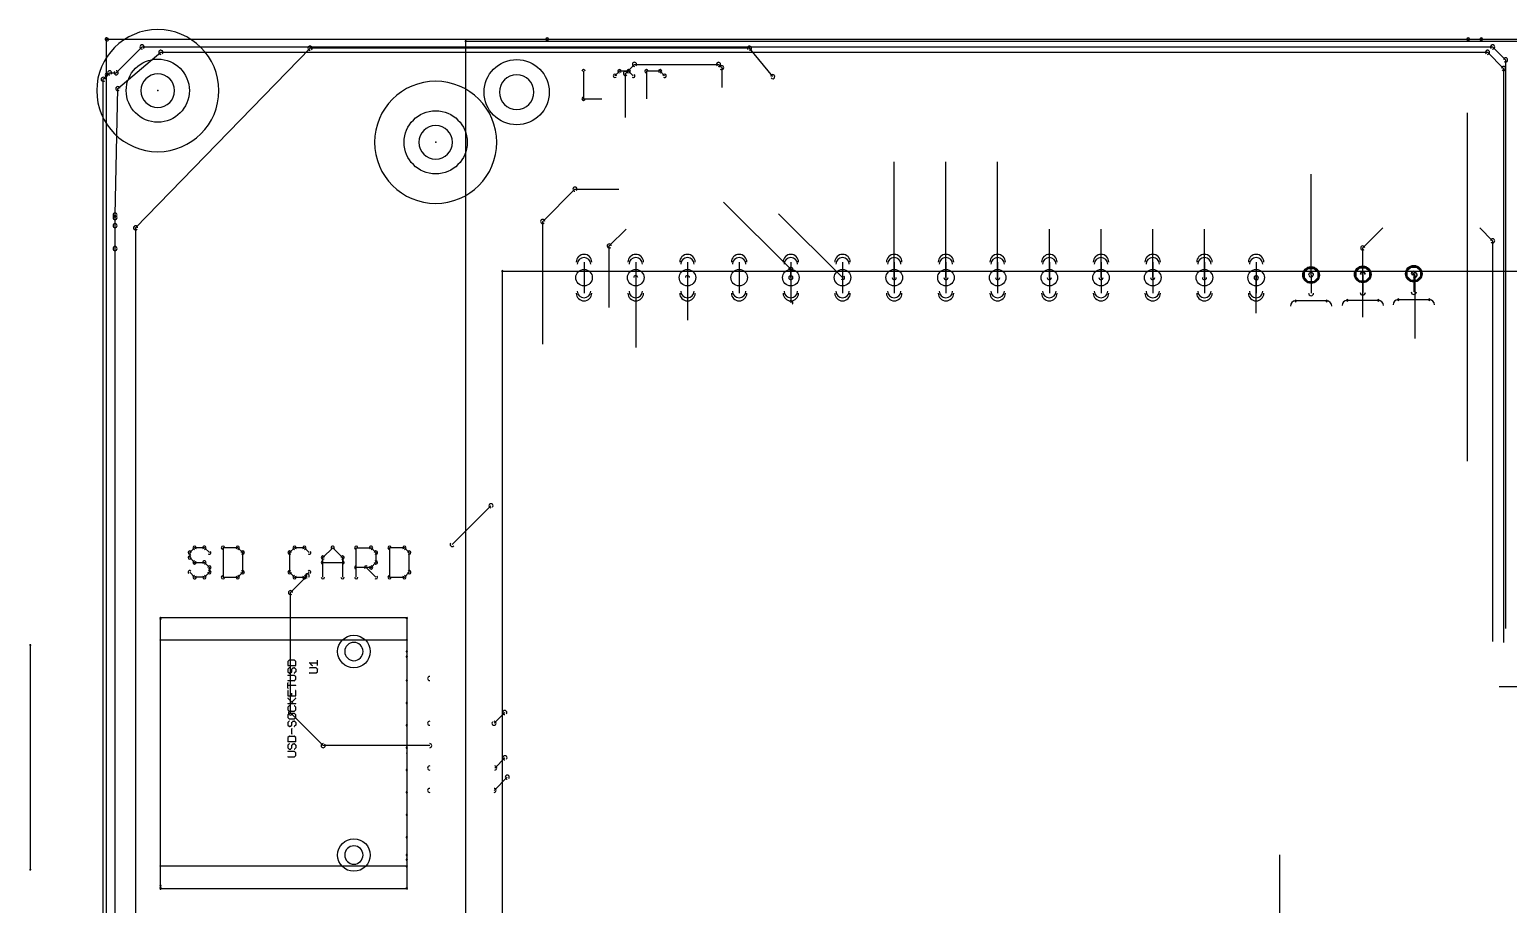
# Model space of a CAD drawing. Header units: millimetres. Extents: x 103 to 292, y -140 to -65.
# Drawn here: x 103.4 to 176, y -108.2 to -65.2 of the extents above; entities that cross this region are included whole.
import ezdxf

# ---------------------------------------------------------------- set-up
doc = ezdxf.new("R2010")
doc.units = ezdxf.units.MM
doc.layers.get('0').update_dxf_attribs({"linetype": 'CONTINUOUS', "lineweight": 0})
for name, color, linetype in [('1', 82, 'CONTINUOUS'), ('16', 175, 'CONTINUOUS'), ('17', 2, 'CONTINUOUS'), ('20', 7, 'CONTINUOUS'), ('21', 253, 'CONTINUOUS'), ('23', 7, 'CONTINUOUS'), ('25', 253, 'CONTINUOUS'), ('27', 253, 'CONTINUOUS'), ('29', 253, 'CONTINUOUS'), ('30', 253, 'CONTINUOUS'), ('39', 22, 'CONTINUOUS'), ('40', 175, 'CONTINUOUS'), ('44', 253, 'CONTINUOUS'), ('51', 253, 'CONTINUOUS')]:
    doc.layers.add(name, color=color, linetype=linetype)

# ---------------------------------------------------------------- blocks, each defined once
blk = doc.blocks.new('LONGP100')
for points in [[(-0.5, 0.25, 1), (-0.5, -0.25, 1)], [(0.5, -0.25, 1), (0.5, 0.25, 1)]]:
    blk.add_lwpolyline(points, format="xyb")
blk.add_lwpolyline([(-0.5, 0), (0.5, 0)])
blk = doc.blocks.new('OCTAGONP')
blk.add_lwpolyline([(-0.25, -0.1036), (-0.25, 0.1036), (-0.1036, 0.25), (0.1036, 0.25), (0.25, 0.1036), (0.25, -0.1036), (0.1036, -0.25), (-0.1036, -0.25), (-0.25, -0.1036), (-0.25, 0.1036)])

msp = doc.modelspace()

# ---------------------------------------------------------------- linework, layer by layer
at = {"layer": '1'}
for points in [[(107.7112, -68.0872), (109.8245, -66.3042)], [(109.8245, -66.3042), (175.006, -66.3042)], [(175.006, -66.3042), (175.7985, -67.0966)], [(175.7985, -67.0966), (175.7985, -95.2957)], [(107.5792, -74.295), (107.7112, -68.0872)], [(174.0217, -86.3918), (174.0217, -69.2785)], [(107.5792, -74.4271), (107.5792, -74.295)], [(107.5792, -74.8233), (107.5792, -74.4271)], [(107.5792, -75.946), (107.5792, -74.8233)], [(107.5792, -121.2494), (107.5792, -75.946)], [(140.7795, -77.3748), (140.7795, -78.613)], [(163.6471, -77.3824), (163.6395, -77.3748)], [(163.6471, -79.1159), (163.6471, -77.3824)], [(124.1425, -90.4875), (126.0475, -88.5825)], [(116.1974, -92.8522), (117.0229, -92.0267)], [(116.1974, -98.7628), (116.1974, -92.8522)], [(117.8036, -100.369), (116.1974, -98.7628)], [(126.1985, -99.269), (126.725, -98.7425)], [(123.0348, -100.369), (117.8036, -100.369)], [(126.2305, -101.469), (126.7345, -100.965)], [(126.1985, -102.569), (126.85, -101.9175)], [(164.7825, -105.7275), (164.7825, -116.5225)]]:
    msp.add_lwpolyline(points, dxfattribs=at)
for points in [[(109.8245, -66.2026, 1), (109.8245, -66.4058, 1)], [(109.89, -66.3818, 1), (109.759, -66.2265, 1)], [(175.0778, -66.2323, 1), (174.9342, -66.376, 1)], [(175.006, -66.4058, 1), (175.006, -66.2026, 1)], [(175.9001, -67.0966, 1), (175.6969, -67.0966, 1)], [(175.7266, -67.1685, 1), (175.8703, -67.0248, 1)], [(107.6457, -68.0096, 1), (107.7768, -68.1649, 1)], [(107.8128, -68.0894, 1), (107.6097, -68.0851, 1)], [(107.6808, -74.295, 1), (107.4776, -74.295, 1)], [(107.4776, -74.2928, 1), (107.6807, -74.2972, 1)], [(107.6808, -74.4271, 1), (107.4776, -74.4271, 1)], [(107.4776, -74.4271, 1), (107.6808, -74.4271, 1)], [(107.6808, -74.8233, 1), (107.4776, -74.8233, 1)], [(107.4776, -74.8233, 1), (107.6808, -74.8233, 1)], [(107.6808, -75.946, 1), (107.4776, -75.946, 1)], [(107.4776, -75.946, 1), (107.6808, -75.946, 1)], [(140.8811, -77.3748, 1), (140.6779, -77.3748, 1)], [(163.7113, -77.3029, 1), (163.5677, -77.4466, 1)], [(163.7487, -77.3824, 1), (163.5455, -77.3824, 1)], [(163.5753, -77.4542, 1), (163.719, -77.3105, 1)], [(140.8513, -78.6848, 1), (140.7077, -78.5412, 1)], [(126.0475, -88.4809, 1), (126.0475, -88.6841, 1)], [(126.1193, -88.6543, 1), (125.9757, -88.5107, 1)], [(124.0707, -90.4157, 1), (124.2143, -90.5593, 1)], [(117.0229, -91.9251, 1), (117.0229, -92.1283, 1)], [(117.0947, -92.0986, 1), (116.951, -91.9549, 1)], [(116.1255, -92.7804, 1), (116.2692, -92.9241, 1)], [(116.299, -92.8522, 1), (116.0958, -92.8522, 1)], [(123.0348, -96.9674, 1), (123.0348, -97.1706, 1)], [(116.2692, -98.691, 1), (116.1255, -98.8347, 1)], [(116.0958, -98.7628, 1), (116.299, -98.7628, 1)], [(126.725, -98.6409, 1), (126.725, -98.8441, 1)], [(126.7968, -98.8143, 1), (126.6532, -98.6707, 1)], [(123.0348, -99.1674, 1), (123.0348, -99.3706, 1)], [(126.1266, -99.1972, 1), (126.2703, -99.3409, 1)], [(126.1985, -99.3706, 1), (126.1985, -99.1674, 1)], [(117.8036, -100.2674, 1), (117.8036, -100.4706, 1)], [(117.7317, -100.4409, 1), (117.8754, -100.2972, 1)], [(123.0348, -100.4706, 1), (123.0348, -100.2674, 1)], [(126.7345, -100.8634, 1), (126.7345, -101.0666, 1)], [(126.8063, -101.0368, 1), (126.6627, -100.8932, 1)], [(123.0348, -101.3674, 1), (123.0348, -101.5706, 1)], [(126.2305, -101.5706, 1), (126.2305, -101.3674, 1)], [(126.85, -101.8159, 1), (126.85, -102.0191, 1)], [(126.9218, -101.9893, 1), (126.7782, -101.8457, 1)], [(123.0348, -102.4674, 1), (123.0348, -102.6706, 1)], [(126.1985, -102.6706, 1), (126.1985, -102.4674, 1)]]:
    msp.add_lwpolyline(points, format="xyb", dxfattribs=at)
at = {"layer": '16'}
for points in [[(107.6325, -67.31), (108.9025, -66.04)], [(117.1575, -66.1035), (108.585, -74.93)], [(108.9025, -66.04), (175.26, -66.04)], [(138.7475, -66.1035), (117.1575, -66.1035)], [(139.8893, -67.4993), (138.7475, -66.1035)], [(175.26, -66.04), (175.895, -66.675)], [(175.895, -66.675), (175.895, -94.615)], [(106.9975, -67.6275), (107.315, -67.31)], [(107.315, -67.31), (107.6325, -67.31)], [(132.6515, -67.3418), (133.096, -66.8972)], [(132.6515, -69.5007), (132.6515, -67.3418)], [(133.096, -66.8972), (137.2235, -66.8972)], [(137.2235, -66.8972), (137.3822, -67.056)], [(137.3822, -67.056), (137.3822, -68.0403)], [(106.9975, -121.285), (106.9975, -67.6275)], [(145.8595, -77.3748), (145.8595, -71.692)], [(148.3995, -77.3748), (148.3995, -71.692)], [(150.9395, -77.3748), (150.9395, -71.692)], [(166.3383, -77.2478), (166.3383, -72.2927)], [(128.5875, -74.6125), (130.175, -73.025)], [(130.175, -73.025), (132.334, -73.025)], [(140.7795, -76.962), (137.4775, -73.66)], [(128.5875, -80.645), (128.5875, -74.6125)], [(140.1763, -74.2315), (143.3195, -77.3748)], [(108.585, -74.93), (108.585, -121.6025)], [(131.8578, -75.819), (132.6833, -74.9935)], [(153.4795, -77.3748), (153.4795, -74.9915)], [(156.0195, -77.3748), (156.0195, -74.9915)], [(158.5595, -77.3748), (158.5595, -74.9915)], [(161.0995, -77.3748), (161.0995, -74.9915)], [(168.8783, -75.9143), (169.8625, -74.93)], [(174.625, -74.93), (175.26, -75.565)], [(131.8578, -78.8353), (131.8578, -75.819)], [(168.8783, -79.3115), (168.8783, -75.9143)], [(175.26, -75.565), (175.26, -95.25)], [(140.7795, -77.3748), (140.7795, -76.962)], [(133.1595, -77.3748), (133.1595, -80.8038)], [(135.6995, -77.3748), (135.6995, -79.4703)], [(168.8783, -79.3115), (168.8783, -77.216)], [(171.45, -77.2478), (171.3865, -77.1843)], [(171.45, -80.3593), (171.45, -77.2478)], [(245.745, -97.4725), (175.5775, -97.4725)]]:
    msp.add_lwpolyline(points, dxfattribs=at)
for points in [[(108.9025, -65.9384, 1), (108.9025, -66.1416, 1)], [(108.9743, -66.1118, 1), (108.8307, -65.9682, 1)], [(117.1575, -66.0019, 1), (117.1575, -66.2051, 1)], [(117.2304, -66.1743, 1), (117.0846, -66.0327, 1)], [(138.8261, -66.0392, 1), (138.6689, -66.1678, 1)], [(138.7475, -66.2051, 1), (138.7475, -66.0019, 1)], [(175.3318, -65.9682, 1), (175.1882, -66.1118, 1)], [(175.26, -66.1416, 1), (175.26, -65.9384, 1)], [(133.096, -66.7956, 1), (133.096, -66.9989, 1)], [(133.1678, -66.9691, 1), (133.0242, -66.8254, 1)], [(137.2953, -66.8254, 1), (137.1517, -66.9691, 1)], [(137.2235, -66.9989, 1), (137.2235, -66.7956, 1)], [(175.9966, -66.675, 1), (175.7934, -66.675, 1)], [(175.8232, -66.7468, 1), (175.9668, -66.6032, 1)], [(107.0991, -67.6275, 1), (106.8959, -67.6275, 1)], [(106.9257, -67.5557, 1), (107.0693, -67.6993, 1)], [(107.315, -67.2084, 1), (107.315, -67.4116, 1)], [(107.3868, -67.3818, 1), (107.2432, -67.2382, 1)], [(107.5607, -67.2382, 1), (107.7043, -67.3818, 1)], [(107.6325, -67.4116, 1), (107.6325, -67.2084, 1)], [(132.7531, -67.3418, 1), (132.5499, -67.3418, 1)], [(132.5797, -67.2699, 1), (132.7233, -67.4136, 1)], [(137.4838, -67.056, 1), (137.2807, -67.056, 1)], [(137.3104, -67.1278, 1), (137.4541, -66.9842, 1)], [(139.9908, -67.4993, 1), (139.7877, -67.4993, 1)], [(139.8106, -67.5636, 1), (139.9679, -67.4349, 1)], [(130.175, -72.9234, 1), (130.175, -73.1266, 1)], [(130.2468, -73.0968, 1), (130.1032, -72.9532, 1)], [(108.6866, -74.93, 1), (108.4834, -74.93, 1)], [(128.6891, -74.6125, 1), (128.4859, -74.6125, 1)], [(128.5157, -74.5407, 1), (128.6593, -74.6843, 1)], [(108.5121, -74.8592, 1), (108.6579, -75.0008, 1)], [(175.3616, -75.565, 1), (175.1584, -75.565, 1)], [(175.1882, -75.6368, 1), (175.3318, -75.4932, 1)], [(131.9594, -75.819, 1), (131.7562, -75.819, 1)], [(131.7859, -75.7472, 1), (131.9296, -75.8908, 1)], [(168.8064, -75.8424, 1), (168.9501, -75.9861, 1)], [(168.9798, -75.9143, 1), (168.7767, -75.9143, 1)], [(140.8811, -76.962, 1), (140.6779, -76.962, 1)], [(140.7077, -77.0338, 1), (140.8513, -76.8902, 1)], [(133.2611, -77.3748, 1), (133.0579, -77.3748, 1)], [(135.8011, -77.3748, 1), (135.5979, -77.3748, 1)], [(140.6779, -77.3748, 1), (140.8811, -77.3748, 1)], [(143.2477, -77.4466, 1), (143.3913, -77.3029, 1)], [(145.7579, -77.3748, 1), (145.9611, -77.3748, 1)], [(148.2979, -77.3748, 1), (148.5011, -77.3748, 1)], [(150.8379, -77.3748, 1), (151.0411, -77.3748, 1)], [(153.3779, -77.3748, 1), (153.5811, -77.3748, 1)], [(155.9179, -77.3748, 1), (156.1211, -77.3748, 1)], [(158.4579, -77.3748, 1), (158.6611, -77.3748, 1)], [(160.9979, -77.3748, 1), (161.2011, -77.3748, 1)], [(166.2367, -77.2478, 1), (166.4399, -77.2478, 1)], [(168.9798, -77.216, 1), (168.7767, -77.216, 1)], [(171.4583, -77.1124, 1), (171.3147, -77.2561, 1)], [(171.5516, -77.2478, 1), (171.3484, -77.2478, 1)], [(171.3782, -77.3196, 1), (171.5218, -77.1759, 1)]]:
    msp.add_lwpolyline(points, format="xyb", dxfattribs=at)
at = {"layer": '20'}
for points in [[(107.2198, -65.659, 1), (107.0927, -65.659, 1)], [(107.1562, -65.5955, 1), (107.1562, -65.7225, 1)], [(107.1763, -65.5988, 1), (107.1362, -65.7192, 1)], [(107.1743, -65.7319, 1), (107.2144, -65.6115, 1)], [(128.8098, -65.5955, 1), (128.8098, -65.7225, 1)], [(128.8098, -65.7225, 1), (128.8098, -65.5955, 1)], [(174.0535, -65.5955, 1), (174.0535, -65.7225, 1)], [(174.0535, -65.7225, 1), (174.0535, -65.5955, 1)], [(174.7012, -65.5955, 1), (174.7012, -65.7225, 1)], [(174.7012, -65.7225, 1), (174.7012, -65.5955, 1)], [(107.2198, -67.4053, 1), (107.0927, -67.4053, 1)], [(107.0927, -67.4053, 1), (107.2198, -67.4053, 1)]]:
    msp.add_lwpolyline(points, format="xyb", dxfattribs=at)
for points in [[(107.1944, -65.6717), (107.1562, -65.659)], [(107.1562, -65.659), (128.8098, -65.659)], [(107.1562, -67.4053), (107.1562, -65.659)], [(128.8098, -65.659), (174.0535, -65.659)], [(174.0535, -65.659), (174.7012, -65.659)], [(174.7012, -65.659), (285.5976, -65.659)], [(107.1562, -121.5072), (107.1562, -67.4053)]]:
    msp.add_lwpolyline(points, dxfattribs=at)
for centre, radius in [((109.6772, -68.1863), 1.55), ((127.3093, -68.2618), 1.6), ((123.3297, -70.7263), 1.55), ((119.3098, -95.744), 0.8), ((119.3098, -105.744), 0.8)]:
    msp.add_circle(centre, radius, dxfattribs=at)
at = {"layer": '21'}
for points in [[(124.841, -65.7618, 1), (124.7775, -65.7618, 1)], [(124.8093, -65.73, 1), (124.8093, -65.7935, 1)], [(130.6767, -67.2352, 1), (130.5116, -67.2352, 1)], [(132.0793, -67.4014, 1), (132.1961, -67.5181, 1)], [(132.2203, -67.4597, 1), (132.0552, -67.4597, 1)], [(132.3623, -67.1526, 1), (132.3623, -67.3177, 1)], [(132.4206, -67.2936, 1), (132.3039, -67.1768, 1)], [(132.8698, -67.1768, 1), (132.753, -67.2936, 1)], [(132.8114, -67.3177, 1), (132.8114, -67.1526, 1)], [(132.9776, -67.5181, 1), (133.0943, -67.4014, 1)], [(133.6813, -67.1526, 1), (133.6813, -67.3177, 1)], [(133.7639, -67.2352, 1), (133.5988, -67.2352, 1)], [(134.4134, -67.1768, 1), (134.2966, -67.2936, 1)], [(134.355, -67.3177, 1), (134.355, -67.1526, 1)], [(134.6621, -67.4597, 1), (134.497, -67.4597, 1)], [(134.5212, -67.5181, 1), (134.6379, -67.4014, 1)], [(130.5941, -68.5, 1), (130.5941, -68.6651, 1)], [(130.5116, -68.5825, 1), (130.6767, -68.5825, 1)], [(126.641, -77.0618, 1), (126.5775, -77.0618, 1)], [(126.6093, -77.03, 1), (126.6093, -77.0935, 1)], [(168.1163, -78.4479, 1), (168.1163, -78.5241, 1)], [(168.1163, -78.5241, 1), (168.1163, -78.4479, 1)], [(169.6403, -78.4479, 1), (169.6403, -78.5241, 1)], [(169.6403, -78.5241, 1), (169.6403, -78.4479, 1)], [(170.6245, -78.4543, 0.4142), (170.3705, -78.7083, 0.4142)], [(170.6245, -78.4162, 1), (170.6245, -78.4924, 1)], [(170.6245, -78.4924, 1), (170.6245, -78.4162, 1)], [(172.1485, -78.4162, 1), (172.1485, -78.4924, 1)], [(172.1485, -78.4924, 1), (172.1485, -78.4162, 1)], [(172.4025, -78.7083, 0.4142), (172.1485, -78.4543, 0.4142)], [(165.5763, -78.5178, 0.4142), (165.3222, -78.7717, 0.4142)], [(165.5763, -78.4797, 1), (165.5763, -78.5559, 1)], [(165.5763, -78.5559, 1), (165.5763, -78.4797, 1)], [(167.1003, -78.4797, 1), (167.1003, -78.5559, 1)], [(167.1003, -78.5559, 1), (167.1003, -78.4797, 1)], [(167.3543, -78.7717, 0.4142), (167.1003, -78.5178, 0.4142)], [(168.1163, -78.486, 0.4142), (167.8623, -78.74, 0.4142)], [(169.8942, -78.74, 0.4142), (169.6403, -78.486, 0.4142)], [(111.3269, -90.8852, 1), (111.1618, -90.8852, 1)], [(111.4859, -90.5612, 1), (111.4859, -90.7263, 1)], [(111.5443, -90.7021, 1), (111.4275, -90.5854, 1)], [(112.0273, -90.5854, 1), (111.9105, -90.7021, 1)], [(111.9689, -90.7263, 1), (111.9689, -90.5612, 1)], [(112.9641, -90.6437, 1), (112.799, -90.6437, 1)], [(112.8815, -90.5612, 1), (112.8815, -90.7263, 1)], [(113.6644, -90.5854, 1), (113.5477, -90.7021, 1)], [(113.6061, -90.7263, 1), (113.6061, -90.5612, 1)], [(113.9301, -90.8852, 1), (113.765, -90.8852, 1)], [(116.2384, -90.8852, 1), (116.0733, -90.8852, 1)], [(116.3974, -90.5612, 1), (116.3974, -90.7263, 1)], [(116.4557, -90.7021, 1), (116.339, -90.5854, 1)], [(116.9387, -90.5854, 1), (116.822, -90.7021, 1)], [(116.8804, -90.7263, 1), (116.8804, -90.5612, 1)], [(118.3344, -90.5854, 1), (118.2176, -90.7021, 1)], [(118.3344, -90.7021, 1), (118.2176, -90.5854, 1)], [(119.5127, -90.6437, 1), (119.3476, -90.6437, 1)], [(119.4302, -90.5612, 1), (119.4302, -90.7263, 1)], [(120.2131, -90.5854, 1), (120.0963, -90.7021, 1)], [(120.1547, -90.7263, 1), (120.1547, -90.5612, 1)], [(120.4787, -90.8852, 1), (120.3136, -90.8852, 1)], [(121.1499, -90.6437, 1), (120.9848, -90.6437, 1)], [(121.0673, -90.5612, 1), (121.0673, -90.7263, 1)], [(121.8502, -90.5854, 1), (121.7335, -90.7021, 1)], [(121.7918, -90.7263, 1), (121.7918, -90.5612, 1)], [(122.1159, -90.8852, 1), (121.9508, -90.8852, 1)], [(111.186, -90.8269, 1), (111.3028, -90.9436, 1)], [(111.3028, -91.0684, 1), (111.186, -91.1851, 1)], [(111.1618, -91.1268, 1), (111.3269, -91.1268, 1)], [(111.4859, -91.2857, 1), (111.4859, -91.4508, 1)], [(111.4275, -91.4266, 1), (111.5443, -91.3099, 1)], [(112.0273, -91.3099, 1), (111.9105, -91.4266, 1)], [(111.9689, -91.4508, 1), (111.9689, -91.2857, 1)], [(112.293, -91.6098, 1), (112.1279, -91.6098, 1)], [(112.152, -90.9436, 1), (112.2688, -90.8269, 1)], [(113.7892, -90.9436, 1), (113.9059, -90.8269, 1)], [(116.0975, -90.8269, 1), (116.2142, -90.9436, 1)], [(117.0635, -90.9436, 1), (117.1802, -90.8269, 1)], [(117.7346, -91.0684, 1), (117.8514, -91.1851, 1)], [(117.793, -91.2857, 1), (117.793, -91.4508, 1)], [(117.8756, -91.1268, 1), (117.7105, -91.1268, 1)], [(118.8416, -91.1268, 1), (118.6765, -91.1268, 1)], [(118.7007, -91.1851, 1), (118.8174, -91.0684, 1)], [(118.759, -91.4508, 1), (118.759, -91.2857, 1)], [(119.4302, -91.5272, 1), (119.4302, -91.6923, 1)], [(119.9715, -91.5514, 1), (119.8548, -91.6681, 1)], [(120.1547, -91.6923, 1), (120.1547, -91.5272, 1)], [(120.3136, -91.3683, 1), (120.4787, -91.3683, 1)], [(120.3378, -90.9436, 1), (120.4546, -90.8269, 1)], [(120.4546, -91.4266, 1), (120.3378, -91.3099, 1)], [(121.975, -90.9436, 1), (122.0917, -90.8269, 1)], [(111.3028, -91.7929, 1), (111.186, -91.9096, 1)], [(111.4859, -92.0102, 1), (111.4859, -92.1753, 1)], [(111.4275, -92.1512, 1), (111.5443, -92.0344, 1)], [(111.9105, -92.0344, 1), (112.0273, -92.1512, 1)], [(111.9689, -92.1753, 1), (111.9689, -92.0102, 1)], [(112.1279, -91.8513, 1), (112.293, -91.8513, 1)], [(112.152, -91.6681, 1), (112.2688, -91.5514, 1)], [(112.2688, -91.9096, 1), (112.152, -91.7929, 1)], [(112.8815, -92.0102, 1), (112.8815, -92.1753, 1)], [(112.799, -92.0928, 1), (112.9641, -92.0928, 1)], [(113.5477, -92.0344, 1), (113.6644, -92.1512, 1)], [(113.6061, -92.1753, 1), (113.6061, -92.0102, 1)], [(113.765, -91.8513, 1), (113.9301, -91.8513, 1)], [(113.9059, -91.9096, 1), (113.7892, -91.7929, 1)], [(116.2142, -91.7929, 1), (116.0975, -91.9096, 1)], [(116.0733, -91.8513, 1), (116.2384, -91.8513, 1)], [(116.3974, -92.0102, 1), (116.3974, -92.1753, 1)], [(116.339, -92.1512, 1), (116.4557, -92.0344, 1)], [(116.822, -92.0344, 1), (116.9387, -92.1512, 1)], [(116.8804, -92.1753, 1), (116.8804, -92.0102, 1)], [(117.1802, -91.9096, 1), (117.0635, -91.7929, 1)], [(117.7105, -92.0928, 1), (117.8756, -92.0928, 1)], [(118.6765, -92.0928, 1), (118.8416, -92.0928, 1)], [(119.3476, -92.0928, 1), (119.5127, -92.0928, 1)], [(120.0963, -91.5514, 1), (120.2131, -91.6681, 1)], [(120.3378, -92.1512, 1), (120.4546, -92.0344, 1)], [(121.0673, -92.0102, 1), (121.0673, -92.1753, 1)], [(120.9848, -92.0928, 1), (121.1499, -92.0928, 1)], [(121.7335, -92.0344, 1), (121.8502, -92.1512, 1)], [(121.7918, -92.1753, 1), (121.7918, -92.0102, 1)], [(121.9508, -91.8513, 1), (122.1159, -91.8513, 1)], [(122.0917, -91.9096, 1), (121.975, -91.7929, 1)], [(109.8098, -94.0623, 1), (109.8098, -94.1258, 1)], [(109.8416, -94.094, 1), (109.7781, -94.094, 1)], [(109.8416, -94.094, 1), (109.7781, -94.094, 1)], [(109.8416, -94.144, 1), (109.7781, -94.144, 1)], [(109.7781, -94.144, 1), (109.8416, -94.144, 1)], [(109.7781, -94.144, 1), (109.8416, -94.144, 1)], [(121.9416, -94.144, 1), (121.8781, -94.144, 1)], [(121.9098, -94.1258, 1), (121.9098, -94.0623, 1)], [(109.8098, -95.1623, 1), (109.8098, -95.2258, 1)], [(121.9416, -95.194, 1), (121.8781, -95.194, 1)], [(121.9098, -95.2258, 1), (121.9098, -95.1623, 1)], [(103.4416, -95.444, 1), (103.3781, -95.444, 1)], [(121.9416, -95.744, 1), (121.8781, -95.744, 1)], [(121.8781, -95.744, 1), (121.9416, -95.744, 1)], [(121.9416, -95.994, 1), (121.8781, -95.994, 1)], [(121.9416, -95.994, 1), (121.8781, -95.994, 1)], [(121.8781, -95.994, 1), (121.9416, -95.994, 1)], [(121.8781, -95.994, 1), (121.9416, -95.994, 1)], [(121.9416, -97.169, 1), (121.8781, -97.169, 1)], [(121.9416, -97.169, 1), (121.8781, -97.169, 1)], [(121.8781, -97.169, 1), (121.9416, -97.169, 1)], [(121.8781, -97.169, 1), (121.9416, -97.169, 1)], [(121.9416, -98.269, 1), (121.8781, -98.269, 1)], [(121.9416, -98.269, 1), (121.8781, -98.269, 1)], [(121.8781, -98.269, 1), (121.9416, -98.269, 1)], [(121.8781, -98.269, 1), (121.9416, -98.269, 1)], [(121.9416, -99.369, 1), (121.8781, -99.369, 1)], [(121.9416, -99.369, 1), (121.8781, -99.369, 1)], [(121.8781, -99.369, 1), (121.9416, -99.369, 1)], [(121.8781, -99.369, 1), (121.9416, -99.369, 1)], [(121.9416, -100.469, 1), (121.8781, -100.469, 1)], [(121.9416, -100.469, 1), (121.8781, -100.469, 1)], [(121.8781, -100.469, 1), (121.9416, -100.469, 1)], [(121.8781, -100.469, 1), (121.9416, -100.469, 1)], [(121.9416, -101.569, 1), (121.8781, -101.569, 1)], [(121.9416, -101.569, 1), (121.8781, -101.569, 1)], [(121.8781, -101.569, 1), (121.9416, -101.569, 1)], [(121.8781, -101.569, 1), (121.9416, -101.569, 1)], [(121.9416, -102.669, 1), (121.8781, -102.669, 1)], [(121.9416, -102.669, 1), (121.8781, -102.669, 1)], [(121.8781, -102.669, 1), (121.9416, -102.669, 1)], [(121.8781, -102.669, 1), (121.9416, -102.669, 1)], [(121.9416, -103.769, 1), (121.8781, -103.769, 1)], [(121.9416, -103.769, 1), (121.8781, -103.769, 1)], [(121.8781, -103.769, 1), (121.9416, -103.769, 1)], [(121.8781, -103.769, 1), (121.9416, -103.769, 1)], [(121.9416, -104.869, 1), (121.8781, -104.869, 1)], [(121.9416, -104.869, 1), (121.8781, -104.869, 1)], [(121.8781, -104.869, 1), (121.9416, -104.869, 1)], [(121.8781, -104.869, 1), (121.9416, -104.869, 1)], [(121.9416, -105.744, 1), (121.8781, -105.744, 1)], [(121.8781, -105.744, 1), (121.9416, -105.744, 1)], [(121.9416, -105.969, 1), (121.8781, -105.969, 1)], [(121.9416, -105.969, 1), (121.8781, -105.969, 1)], [(121.8781, -105.969, 1), (121.9416, -105.969, 1)], [(121.8781, -105.969, 1), (121.9416, -105.969, 1)], [(103.3781, -106.444, 1), (103.4416, -106.444, 1)], [(109.8098, -106.2623, 1), (109.8098, -106.3258, 1)], [(121.8781, -106.294, 1), (121.9416, -106.294, 1)], [(121.9098, -106.3258, 1), (121.9098, -106.2623, 1)], [(109.8098, -107.3623, 1), (109.8098, -107.4258, 1)], [(109.8416, -107.244, 1), (109.7781, -107.244, 1)], [(109.8416, -107.244, 1), (109.7781, -107.244, 1)], [(109.7781, -107.244, 1), (109.8416, -107.244, 1)], [(109.8416, -107.344, 1), (109.7781, -107.344, 1)], [(109.8416, -107.344, 1), (109.7781, -107.344, 1)], [(109.7781, -107.344, 1), (109.8416, -107.344, 1)], [(109.7781, -107.344, 1), (109.8416, -107.344, 1)], [(109.7781, -107.394, 1), (109.8416, -107.394, 1)], [(109.7781, -107.394, 1), (109.8416, -107.394, 1)], [(121.8781, -107.344, 1), (121.9416, -107.344, 1)], [(121.9098, -107.4258, 1), (121.9098, -107.3623, 1)]]:
    msp.add_lwpolyline(points, format="xyb", dxfattribs=at)
for points in [[(124.8093, -125.7618), (124.8093, -65.7618)], [(124.8093, -65.7618), (222.8093, -65.7618)], [(130.5941, -67.2352), (130.5941, -68.5825)], [(132.3623, -67.2352), (132.1377, -67.4597)], [(132.8114, -67.2352), (132.3623, -67.2352)], [(133.0359, -67.4597), (132.8114, -67.2352)], [(133.6813, -67.2352), (133.6813, -68.5825)], [(134.355, -67.2352), (133.6813, -67.2352)], [(134.5796, -67.4597), (134.355, -67.2352)], [(130.5941, -68.5825), (131.4923, -68.5825)], [(126.6093, -114.4618), (126.6093, -77.0618)], [(126.6093, -77.0618), (221.0093, -77.0618)], [(170.6245, -78.4543), (172.1485, -78.4543)], [(167.1003, -78.5178), (165.5763, -78.5178)], [(168.1163, -78.486), (169.6403, -78.486)], [(111.4859, -90.6437), (111.2444, -90.8852)], [(111.9689, -90.6437), (111.4859, -90.6437)], [(112.2104, -90.8852), (111.9689, -90.6437)], [(112.8815, -90.6437), (112.8815, -92.0928)], [(113.6061, -90.6437), (112.8815, -90.6437)], [(113.8476, -90.8852), (113.6061, -90.6437)], [(116.3974, -90.6437), (116.1559, -90.8852)], [(116.8804, -90.6437), (116.3974, -90.6437)], [(117.1219, -90.8852), (116.8804, -90.6437)], [(117.793, -91.1268), (118.276, -90.6437)], [(118.276, -90.6437), (118.759, -91.1268)], [(119.4302, -92.0928), (119.4302, -90.6437)], [(119.4302, -90.6437), (120.1547, -90.6437)], [(120.1547, -90.6437), (120.3962, -90.8852)], [(121.0673, -90.6437), (121.0673, -92.0928)], [(121.7918, -90.6437), (121.0673, -90.6437)], [(122.0333, -90.8852), (121.7918, -90.6437)], [(111.2444, -90.8852), (111.2444, -91.1268)], [(111.2444, -91.1268), (111.4859, -91.3683)], [(111.4859, -91.3683), (111.9689, -91.3683)], [(111.9689, -91.3683), (112.2104, -91.6098)], [(113.8476, -91.8513), (113.8476, -90.8852)], [(116.1559, -90.8852), (116.1559, -91.8513)], [(117.793, -92.0928), (117.793, -91.1268)], [(117.793, -91.3683), (118.759, -91.3683)], [(118.759, -91.1268), (118.759, -92.0928)], [(120.3962, -91.3683), (120.1547, -91.6098)], [(120.3962, -90.8852), (120.3962, -91.3683)], [(122.0333, -91.8513), (122.0333, -90.8852)], [(111.4859, -92.0928), (111.2444, -91.8513)], [(111.9689, -92.0928), (111.4859, -92.0928)], [(112.2104, -91.8513), (111.9689, -92.0928)], [(112.2104, -91.6098), (112.2104, -91.8513)], [(112.8815, -92.0928), (113.6061, -92.0928)], [(113.6061, -92.0928), (113.8476, -91.8513)], [(116.1559, -91.8513), (116.3974, -92.0928)], [(116.3974, -92.0928), (116.8804, -92.0928)], [(116.8804, -92.0928), (117.1219, -91.8513)], [(120.1547, -91.6098), (119.4302, -91.6098)], [(119.9132, -91.6098), (120.3962, -92.0928)], [(121.0673, -92.0928), (121.7918, -92.0928)], [(121.7918, -92.0928), (122.0333, -91.8513)], [(121.9098, -94.094), (109.8098, -94.094)], [(109.8098, -94.144), (109.8098, -94.094)], [(109.8098, -94.094), (109.8098, -94.144)], [(109.8098, -107.244), (109.8098, -94.144)], [(121.9098, -94.144), (121.9098, -95.994)], [(103.4098, -95.444), (103.4098, -106.444)], [(121.9098, -95.194), (109.8098, -95.194)], [(121.9098, -95.194), (121.9098, -95.744)], [(121.9098, -95.744), (121.9098, -95.994)], [(121.9098, -95.994), (121.9098, -97.169)], [(121.9098, -95.994), (121.9098, -97.169)], [(121.9098, -97.169), (121.9098, -98.269)], [(121.9098, -97.169), (121.9098, -98.269)], [(121.9098, -98.269), (121.9098, -99.369)], [(121.9098, -98.269), (121.9098, -99.369)], [(121.9098, -99.369), (121.9098, -100.469)], [(121.9098, -99.369), (121.9098, -100.469)], [(121.9098, -100.469), (121.9098, -101.569)], [(121.9098, -100.469), (121.9098, -101.569)], [(121.9098, -101.569), (121.9098, -102.669)], [(121.9098, -101.569), (121.9098, -102.669)], [(121.9098, -102.669), (121.9098, -103.769)], [(121.9098, -102.669), (121.9098, -103.769)], [(121.9098, -103.769), (121.9098, -104.869)], [(121.9098, -103.769), (121.9098, -104.869)], [(121.9098, -104.869), (121.9098, -105.744)], [(121.9098, -104.869), (121.9098, -105.969)], [(121.9098, -105.744), (121.9098, -105.969)], [(121.9098, -105.969), (121.9098, -106.294)], [(121.9098, -105.969), (121.9098, -107.344)], [(121.9098, -106.294), (109.8098, -106.294)], [(109.8098, -107.344), (109.8098, -107.244)], [(109.8098, -107.244), (109.8098, -107.344)], [(109.8098, -107.344), (109.8098, -107.394)], [(109.8098, -107.394), (109.8098, -107.344)], [(109.8098, -107.394), (121.9098, -107.394)]]:
    msp.add_lwpolyline(points, dxfattribs=at)
at = {"layer": '23'}
for p in [(109.6772, -68.1863), (123.3297, -70.7263), (121.9098, -100.744)]:
    msp.add_point(p, dxfattribs=at)
at = {"layer": '25'}
for points in [[(117.1467, -96.2939, 1), (117.1377, -96.3029, 1)], [(117.1422, -96.2921, 1), (117.1422, -96.3048, 1)], [(117.1422, -96.5392, 1), (117.1422, -96.5519, 1)], [(117.2648, -96.43, 1), (117.2738, -96.421, 1)], [(117.4645, -96.541, 1), (117.4555, -96.55, 1)], [(117.46, -96.5519, 1), (117.46, -96.5392, 1)], [(117.5299, -96.1713, 1), (117.5172, -96.1713, 1)], [(117.5172, -96.4255, 1), (117.5299, -96.4255, 1)], [(117.5299, -96.6091, 1), (117.5172, -96.6091, 1)], [(117.519, -96.6136, 1), (117.528, -96.6046, 1)], [(117.5235, -96.3048, 1), (117.5235, -96.2921, 1)], [(117.1422, -96.7934, 1), (117.1422, -96.8061, 1)], [(117.4555, -96.7952, 1), (117.4645, -96.8042, 1)], [(117.46, -96.8061, 1), (117.46, -96.7934, 1)], [(117.5172, -96.7362, 1), (117.5299, -96.7362, 1)], [(117.528, -96.7407, 1), (117.519, -96.7317, 1)]]:
    msp.add_lwpolyline(points, format="xyb", dxfattribs=at)
for points in [[(117.2693, -96.4255), (117.1422, -96.2984)], [(117.1422, -96.2984), (117.5235, -96.2984)], [(117.46, -96.5455), (117.1422, -96.5455)], [(117.5235, -96.6091), (117.46, -96.5455)], [(117.5235, -96.4255), (117.5235, -96.1713)], [(117.5235, -96.7362), (117.5235, -96.6091)], [(117.1422, -96.7997), (117.46, -96.7997)], [(117.46, -96.7997), (117.5235, -96.7362)]]:
    msp.add_lwpolyline(points, dxfattribs=at)
at = {"layer": '27'}
for points in [[(116.0677, -96.2304, 1), (116.0767, -96.2394, 1)], [(116.0722, -96.4192, 1), (116.0722, -96.4319, 1)], [(116.0677, -96.6046, 1), (116.0767, -96.6136, 1)], [(116.0786, -96.2349, 1), (116.0659, -96.2349, 1)], [(116.0659, -96.4255, 1), (116.0786, -96.4255, 1)], [(116.0786, -96.6091, 1), (116.0659, -96.6091, 1)], [(116.1358, -96.165, 1), (116.1358, -96.1777, 1)], [(116.1403, -96.1758, 1), (116.1313, -96.1668, 1)], [(116.1403, -96.55, 1), (116.1313, -96.541, 1)], [(116.2692, -96.6091, 1), (116.2565, -96.6091, 1)], [(116.2584, -96.6046, 1), (116.2674, -96.6136, 1)], [(116.3264, -96.5392, 1), (116.3264, -96.5519, 1)], [(116.3309, -96.55, 1), (116.3219, -96.541, 1)], [(116.3945, -96.1668, 1), (116.3855, -96.1758, 1)], [(116.3945, -96.541, 1), (116.3855, -96.55, 1)], [(116.39, -96.1777, 1), (116.39, -96.165, 1)], [(116.39, -96.5519, 1), (116.39, -96.5392, 1)], [(116.4599, -96.2349, 1), (116.4472, -96.2349, 1)], [(116.4472, -96.4255, 1), (116.4599, -96.4255, 1)], [(116.4599, -96.6091, 1), (116.4472, -96.6091, 1)], [(116.449, -96.2394, 1), (116.458, -96.2304, 1)], [(116.449, -96.6136, 1), (116.458, -96.6046, 1)], [(116.4535, -96.4319, 1), (116.4535, -96.4192, 1)], [(116.0767, -96.7317, 1), (116.0677, -96.7407, 1)], [(116.0722, -96.9134, 1), (116.0722, -96.9261, 1)], [(116.0722, -97.1676, 1), (116.0722, -97.1803, 1)], [(116.0659, -96.7362, 1), (116.0786, -96.7362, 1)], [(116.0786, -97.2939, 1), (116.0659, -97.2939, 1)], [(116.1358, -96.7934, 1), (116.1358, -96.8061, 1)], [(116.1313, -96.8042, 1), (116.1403, -96.7953, 1)], [(116.1948, -96.7953, 1), (116.2038, -96.8042, 1)], [(116.1993, -96.8061, 1), (116.1993, -96.7934, 1)], [(116.2565, -96.7362, 1), (116.2692, -96.7362, 1)], [(116.2674, -96.7407, 1), (116.2584, -96.7317, 1)], [(116.3855, -96.7953, 1), (116.3945, -96.8042, 1)], [(116.3945, -96.9153, 1), (116.3855, -96.9242, 1)], [(116.3855, -97.1695, 1), (116.3945, -97.1784, 1)], [(116.39, -96.9261, 1), (116.39, -96.9134, 1)], [(116.39, -97.1803, 1), (116.39, -97.1676, 1)], [(116.4472, -96.7362, 1), (116.4599, -96.7362, 1)], [(116.4599, -96.9833, 1), (116.4472, -96.9833, 1)], [(116.4472, -97.1104, 1), (116.4599, -97.1104, 1)], [(116.458, -96.7407, 1), (116.449, -96.7317, 1)], [(116.449, -96.9878, 1), (116.458, -96.9788, 1)], [(116.458, -97.1149, 1), (116.449, -97.1059, 1)], [(116.0722, -97.4147, 1), (116.0722, -97.4274, 1)], [(116.0722, -97.916, 1), (116.0722, -97.9287, 1)], [(116.0659, -97.5482, 1), (116.0786, -97.5482, 1)], [(116.0786, -97.6682, 1), (116.0659, -97.6682, 1)], [(116.0659, -97.9224, 1), (116.0786, -97.9224, 1)], [(116.0767, -98.0379, 1), (116.0677, -98.0468, 1)], [(116.2692, -97.7953, 1), (116.2565, -97.7953, 1)], [(116.2565, -97.9224, 1), (116.2692, -97.9224, 1)], [(116.4599, -97.6682, 1), (116.4472, -97.6682, 1)], [(116.4472, -97.9224, 1), (116.4599, -97.9224, 1)], [(116.458, -98.0468, 1), (116.449, -98.0379, 1)], [(116.4535, -97.4274, 1), (116.4535, -97.4147, 1)], [(116.4535, -97.9287, 1), (116.4535, -97.916, 1)], [(116.0722, -98.2902, 1), (116.0722, -98.3029, 1)], [(116.0677, -98.4756, 1), (116.0767, -98.4846, 1)], [(116.0767, -98.6027, 1), (116.0677, -98.6117, 1)], [(116.0786, -98.4801, 1), (116.0659, -98.4801, 1)], [(116.0659, -98.6072, 1), (116.0786, -98.6072, 1)], [(116.1358, -98.6644, 1), (116.1358, -98.6771, 1)], [(116.1358, -98.7844, 1), (116.1358, -98.7971, 1)], [(116.1403, -98.4211, 1), (116.1313, -98.4121, 1)], [(116.1313, -98.6753, 1), (116.1403, -98.6663, 1)], [(116.1403, -98.7953, 1), (116.1313, -98.7863, 1)], [(116.2584, -98.2285, 1), (116.2674, -98.2375, 1)], [(116.3219, -98.3011, 1), (116.3309, -98.2921, 1)], [(116.3945, -98.4121, 1), (116.3855, -98.4211, 1)], [(116.3855, -98.6663, 1), (116.3945, -98.6753, 1)], [(116.3945, -98.7863, 1), (116.3855, -98.7953, 1)], [(116.39, -98.6771, 1), (116.39, -98.6644, 1)], [(116.39, -98.7971, 1), (116.39, -98.7844, 1)], [(116.4599, -98.4801, 1), (116.4472, -98.4801, 1)], [(116.4472, -98.6072, 1), (116.4599, -98.6072, 1)], [(116.449, -98.4846, 1), (116.458, -98.4756, 1)], [(116.458, -98.6117, 1), (116.449, -98.6027, 1)], [(116.4535, -98.3029, 1), (116.4535, -98.2902, 1)], [(116.0677, -98.8498, 1), (116.0767, -98.8588, 1)], [(116.0767, -98.9769, 1), (116.0677, -98.9859, 1)], [(116.0677, -99.224, 1), (116.0767, -99.233, 1)], [(116.0786, -98.8543, 1), (116.0659, -98.8543, 1)], [(116.0659, -98.9814, 1), (116.0786, -98.9814, 1)], [(116.0786, -99.2285, 1), (116.0659, -99.2285, 1)], [(116.0767, -99.3512, 1), (116.0677, -99.3601, 1)], [(116.0659, -99.3556, 1), (116.0786, -99.3556, 1)], [(116.1358, -99.0386, 1), (116.1358, -99.0513, 1)], [(116.1358, -99.4128, 1), (116.1358, -99.4255, 1)], [(116.1313, -99.0495, 1), (116.1403, -99.0405, 1)], [(116.1403, -99.1695, 1), (116.1313, -99.1605, 1)], [(116.1313, -99.4237, 1), (116.1403, -99.4147, 1)], [(116.1948, -99.4147, 1), (116.2038, -99.4237, 1)], [(116.1993, -99.4255, 1), (116.1993, -99.4128, 1)], [(116.2692, -99.2285, 1), (116.2565, -99.2285, 1)], [(116.2584, -99.224, 1), (116.2674, -99.233, 1)], [(116.2565, -99.3556, 1), (116.2692, -99.3556, 1)], [(116.2692, -99.5392, 1), (116.2565, -99.5392, 1)], [(116.2674, -99.3601, 1), (116.2584, -99.3512, 1)], [(116.3264, -99.1586, 1), (116.3264, -99.1713, 1)], [(116.3309, -99.1695, 1), (116.3219, -99.1605, 1)], [(116.3855, -99.0405, 1), (116.3945, -99.0495, 1)], [(116.3945, -99.1605, 1), (116.3855, -99.1695, 1)], [(116.3855, -99.4147, 1), (116.3945, -99.4237, 1)], [(116.39, -99.0513, 1), (116.39, -99.0386, 1)], [(116.39, -99.1713, 1), (116.39, -99.1586, 1)], [(116.4599, -98.8543, 1), (116.4472, -98.8543, 1)], [(116.4472, -98.9814, 1), (116.4599, -98.9814, 1)], [(116.4599, -99.2285, 1), (116.4472, -99.2285, 1)], [(116.4472, -99.3556, 1), (116.4599, -99.3556, 1)], [(116.449, -98.8588, 1), (116.458, -98.8498, 1)], [(116.458, -98.9859, 1), (116.449, -98.9769, 1)], [(116.449, -99.233, 1), (116.458, -99.224, 1)], [(116.458, -99.3601, 1), (116.449, -99.3512, 1)], [(116.0722, -100.1613, 1), (116.0722, -100.174, 1)], [(116.0786, -99.9769, 1), (116.0659, -99.9769, 1)], [(116.0677, -99.9725, 1), (116.0767, -99.9814, 1)], [(116.0659, -100.1676, 1), (116.0786, -100.1676, 1)], [(116.1358, -99.907, 1), (116.1358, -99.9197, 1)], [(116.1403, -99.9179, 1), (116.1313, -99.9089, 1)], [(116.2565, -99.7934, 1), (116.2692, -99.7934, 1)], [(116.3945, -99.9089, 1), (116.3855, -99.9179, 1)], [(116.39, -99.9197, 1), (116.39, -99.907, 1)], [(116.4599, -99.9769, 1), (116.4472, -99.9769, 1)], [(116.4472, -100.1676, 1), (116.4599, -100.1676, 1)], [(116.449, -99.9814, 1), (116.458, -99.9725, 1)], [(116.4535, -100.174, 1), (116.4535, -100.1613, 1)], [(116.0722, -100.6555, 1), (116.0722, -100.6682, 1)], [(116.0722, -100.9097, 1), (116.0722, -100.9224, 1)], [(116.0786, -100.3512, 1), (116.0659, -100.3512, 1)], [(116.0677, -100.3467, 1), (116.0767, -100.3556, 1)], [(116.0767, -100.4738, 1), (116.0677, -100.4827, 1)], [(116.0659, -100.4783, 1), (116.0786, -100.4783, 1)], [(116.1358, -100.5355, 1), (116.1358, -100.5482, 1)], [(116.1403, -100.2921, 1), (116.1313, -100.2831, 1)], [(116.1313, -100.5463, 1), (116.1403, -100.5373, 1)], [(116.1948, -100.5373, 1), (116.2038, -100.5463, 1)], [(116.1993, -100.5482, 1), (116.1993, -100.5355, 1)], [(116.2692, -100.3512, 1), (116.2565, -100.3512, 1)], [(116.2565, -100.4783, 1), (116.2692, -100.4783, 1)], [(116.2584, -100.3467, 1), (116.2674, -100.3556, 1)], [(116.2674, -100.4827, 1), (116.2584, -100.4738, 1)], [(116.3264, -100.2812, 1), (116.3264, -100.2939, 1)], [(116.3309, -100.2921, 1), (116.3219, -100.2831, 1)], [(116.3945, -100.2831, 1), (116.3855, -100.2921, 1)], [(116.3855, -100.5373, 1), (116.3945, -100.5463, 1)], [(116.3945, -100.6573, 1), (116.3855, -100.6663, 1)], [(116.3855, -100.9115, 1), (116.3945, -100.9205, 1)], [(116.39, -100.2939, 1), (116.39, -100.2812, 1)], [(116.39, -100.6682, 1), (116.39, -100.6555, 1)], [(116.39, -100.9224, 1), (116.39, -100.9097, 1)], [(116.4599, -100.3512, 1), (116.4472, -100.3512, 1)], [(116.4472, -100.4783, 1), (116.4599, -100.4783, 1)], [(116.4599, -100.7254, 1), (116.4472, -100.7254, 1)], [(116.4472, -100.8525, 1), (116.4599, -100.8525, 1)], [(116.449, -100.3556, 1), (116.458, -100.3467, 1)], [(116.458, -100.4827, 1), (116.449, -100.4738, 1)], [(116.449, -100.7298, 1), (116.458, -100.7209, 1)], [(116.458, -100.857, 1), (116.449, -100.848, 1)]]:
    msp.add_lwpolyline(points, format="xyb", dxfattribs=at)
for points in [[(116.1358, -96.1713), (116.0722, -96.2349)], [(116.0722, -96.2349), (116.0722, -96.4255)], [(116.0722, -96.4255), (116.4535, -96.4255)], [(116.1358, -96.5455), (116.0722, -96.6091)], [(116.0722, -96.6091), (116.0722, -96.7362)], [(116.39, -96.1713), (116.1358, -96.1713)], [(116.2629, -96.6091), (116.3264, -96.5455)], [(116.2629, -96.7362), (116.2629, -96.6091)], [(116.3264, -96.5455), (116.39, -96.5455)], [(116.4535, -96.2349), (116.39, -96.1713)], [(116.39, -96.5455), (116.4535, -96.6091)], [(116.4535, -96.4255), (116.4535, -96.2349)], [(116.4535, -96.6091), (116.4535, -96.7362)], [(116.0722, -96.7362), (116.1358, -96.7998)], [(116.39, -96.9197), (116.0722, -96.9197)], [(116.0722, -97.174), (116.39, -97.174)], [(116.0722, -97.5482), (116.0722, -97.2939)], [(116.1358, -96.7998), (116.1993, -96.7998)], [(116.1993, -96.7998), (116.2629, -96.7362)], [(116.4535, -96.7362), (116.39, -96.7998)], [(116.4535, -96.9833), (116.39, -96.9197)], [(116.39, -97.174), (116.4535, -97.1104)], [(116.4535, -97.1104), (116.4535, -96.9833)], [(116.4535, -97.4211), (116.0722, -97.4211)], [(116.0722, -97.6682), (116.0722, -97.9224)], [(116.0722, -97.9224), (116.4535, -97.9224)], [(116.3264, -98.2966), (116.0722, -98.0424)], [(116.2629, -97.9224), (116.2629, -97.7953)], [(116.2629, -98.233), (116.4535, -98.0424)], [(116.4535, -97.9224), (116.4535, -97.6682)], [(116.0722, -98.2966), (116.4535, -98.2966)], [(116.1358, -98.4166), (116.0722, -98.4801)], [(116.0722, -98.4801), (116.0722, -98.6072)], [(116.0722, -98.6072), (116.1358, -98.6708)], [(116.1358, -98.7908), (116.0722, -98.8543)], [(116.1358, -98.6708), (116.39, -98.6708)], [(116.39, -98.7908), (116.1358, -98.7908)], [(116.4535, -98.4801), (116.39, -98.4166)], [(116.39, -98.6708), (116.4535, -98.6072)], [(116.4535, -98.8543), (116.39, -98.7908)], [(116.4535, -98.6072), (116.4535, -98.4801)], [(116.0722, -98.8543), (116.0722, -98.9814)], [(116.0722, -98.9814), (116.1358, -99.045)], [(116.1358, -99.165), (116.0722, -99.2285)], [(116.0722, -99.2285), (116.0722, -99.3556)], [(116.0722, -99.3556), (116.1358, -99.4192)], [(116.1358, -99.045), (116.39, -99.045)], [(116.1358, -99.4192), (116.1993, -99.4192)], [(116.1993, -99.4192), (116.2629, -99.3556)], [(116.2629, -99.2285), (116.3264, -99.165)], [(116.2629, -99.3556), (116.2629, -99.2285)], [(116.2629, -99.7934), (116.2629, -99.5392)], [(116.3264, -99.165), (116.39, -99.165)], [(116.39, -99.045), (116.4535, -98.9814)], [(116.39, -99.165), (116.4535, -99.2285)], [(116.4535, -99.3556), (116.39, -99.4192)], [(116.4535, -98.9814), (116.4535, -98.8543)], [(116.4535, -99.2285), (116.4535, -99.3556)], [(116.1358, -99.9134), (116.0722, -99.9769)], [(116.0722, -99.9769), (116.0722, -100.1676)], [(116.0722, -100.1676), (116.4535, -100.1676)], [(116.39, -99.9134), (116.1358, -99.9134)], [(116.4535, -99.9769), (116.39, -99.9134)], [(116.4535, -100.1676), (116.4535, -99.9769)], [(116.1358, -100.2876), (116.0722, -100.3512)], [(116.0722, -100.3512), (116.0722, -100.4783)], [(116.0722, -100.4783), (116.1358, -100.5418)], [(116.39, -100.6618), (116.0722, -100.6618)], [(116.0722, -100.916), (116.39, -100.916)], [(116.1358, -100.5418), (116.1993, -100.5418)], [(116.1993, -100.5418), (116.2629, -100.4783)], [(116.2629, -100.3512), (116.3264, -100.2876)], [(116.2629, -100.4783), (116.2629, -100.3512)], [(116.3264, -100.2876), (116.39, -100.2876)], [(116.39, -100.2876), (116.4535, -100.3512)], [(116.4535, -100.4783), (116.39, -100.5418)], [(116.4535, -100.7254), (116.39, -100.6618)], [(116.39, -100.916), (116.4535, -100.8525)], [(116.4535, -100.3512), (116.4535, -100.4783)], [(116.4535, -100.8525), (116.4535, -100.7254)]]:
    msp.add_lwpolyline(points, dxfattribs=at)
at = {"layer": '29'}
for points in [[(109.6772, -69.0121, 1), (109.6772, -67.3605, 1), (109.6772, -69.0121)], [(127.3093, -69.1126, 1), (127.3093, -67.4109, 1), (127.3093, -69.1126)], [(123.3297, -71.5521, 1), (123.3297, -69.9005, 1), (123.3297, -71.5521)], [(119.3098, -96.1948, 1), (119.3098, -95.2932, 1), (119.3098, -96.1948)], [(119.3098, -106.1948, 1), (119.3098, -105.2932, 1), (119.3098, -106.1948)]]:
    msp.add_lwpolyline(points, format="xyb", dxfattribs=at)
at = {"layer": '30'}
for points in [[(109.6772, -69.0121, 1), (109.6772, -67.3605, 1), (109.6772, -69.0121)], [(127.3093, -69.1126, 1), (127.3093, -67.4109, 1), (127.3093, -69.1126)], [(123.3297, -71.5521, 1), (123.3297, -69.9005, 1), (123.3297, -71.5521)], [(119.3098, -96.1948, 1), (119.3098, -95.2932, 1), (119.3098, -96.1948)], [(119.3098, -106.1948, 1), (119.3098, -105.2932, 1), (119.3098, -106.1948)]]:
    msp.add_lwpolyline(points, format="xyb", dxfattribs=at)
at = {"layer": '39'}
for points in [[(109.6772, -71.1863, 1), (109.6772, -65.1863, 1), (109.6772, -71.1863)], [(123.3297, -73.7263, 1), (123.3297, -67.7263, 1), (123.3297, -73.7263)]]:
    msp.add_lwpolyline(points, format="xyb", dxfattribs=at)
at = {"layer": '40'}
for points in [[(109.6772, -71.1863, 1), (109.6772, -65.1863, 1), (109.6772, -71.1863)], [(123.3297, -73.7263, 1), (123.3297, -67.7263, 1), (123.3297, -73.7263)]]:
    msp.add_lwpolyline(points, format="xyb", dxfattribs=at)
at = {"layer": '44'}
for centre in [(130.6195, -77.3748), (133.1595, -77.3748), (135.6995, -77.3748), (138.2395, -77.3748), (140.7795, -77.3748), (143.3195, -77.3748), (145.8595, -77.3748), (148.3995, -77.3748), (150.9395, -77.3748), (153.4795, -77.3748), (156.0195, -77.3748), (158.5595, -77.3748), (161.0995, -77.3748), (163.6395, -77.3748), (166.3383, -77.2478), (168.8783, -77.216), (171.3865, -77.1843)]:
    msp.add_circle(centre, 0.4064, dxfattribs=at)
at = {"layer": '51'}
for points in [[(166.4653, -77.2478, 1), (166.2113, -77.2478, 1)], [(169.0053, -77.216, 1), (168.7512, -77.216, 1)], [(171.5135, -77.1843, 1), (171.2595, -77.1843, 1)], [(166.2113, -78.1368, 1), (166.4653, -78.1368, 1)], [(168.7512, -78.105, 1), (169.0053, -78.105, 1)], [(171.2595, -78.0733, 1), (171.5135, -78.0733, 1)]]:
    msp.add_lwpolyline(points, format="xyb", dxfattribs=at)
for points in [[(166.3383, -77.2478), (166.3383, -78.1368)], [(168.8783, -77.216), (168.8783, -78.105)], [(171.3865, -77.1843), (171.3865, -78.0733)]]:
    msp.add_lwpolyline(points, dxfattribs=at)

# ---------------------------------------------------------------- block references
at = {"layer": '17', "xscale": 1.3208, "yscale": 1.3208}
for name, p, rotation in [('LONGP100', (130.6195, -77.3748), 270), ('LONGP100', (130.6195, -77.3748), 270), ('LONGP100', (133.1595, -77.3748), 270), ('LONGP100', (133.1595, -77.3748), 270), ('LONGP100', (135.6995, -77.3748), 270), ('LONGP100', (135.6995, -77.3748), 270), ('LONGP100', (138.2395, -77.3748), 270), ('LONGP100', (138.2395, -77.3748), 270), ('LONGP100', (140.7795, -77.3748), 270), ('LONGP100', (140.7795, -77.3748), 270), ('LONGP100', (143.3195, -77.3748), 270), ('LONGP100', (143.3195, -77.3748), 270), ('LONGP100', (145.8595, -77.3748), 270), ('LONGP100', (145.8595, -77.3748), 270), ('LONGP100', (148.3995, -77.3748), 270), ('LONGP100', (148.3995, -77.3748), 270), ('LONGP100', (150.9395, -77.3748), 270), ('LONGP100', (150.9395, -77.3748), 270), ('LONGP100', (153.4795, -77.3748), 270), ('LONGP100', (153.4795, -77.3748), 270), ('LONGP100', (156.0195, -77.3748), 270), ('LONGP100', (156.0195, -77.3748), 270), ('LONGP100', (158.5595, -77.3748), 270), ('LONGP100', (158.5595, -77.3748), 270), ('LONGP100', (161.0995, -77.3748), 270), ('LONGP100', (161.0995, -77.3748), 270), ('LONGP100', (163.6395, -77.3748), 270), ('LONGP100', (163.6395, -77.3748), 270), ('OCTAGONP', (166.3383, -77.2478), 90), ('OCTAGONP', (166.3383, -77.2478), 90), ('OCTAGONP', (168.8783, -77.216), 270), ('OCTAGONP', (168.8783, -77.216), 270), ('OCTAGONP', (171.3865, -77.1843), 270), ('OCTAGONP', (171.3865, -77.1843), 270)]:
    msp.add_blockref(name, p, dxfattribs=dict(at, rotation=rotation))
at = {"layer": '29', "xscale": 1.524, "yscale": 1.524}
for name, p, rotation in [('LONGP100', (130.6195, -77.3748), 270), ('LONGP100', (133.1595, -77.3748), 270), ('LONGP100', (135.6995, -77.3748), 270), ('LONGP100', (138.2395, -77.3748), 270), ('LONGP100', (140.7795, -77.3748), 270), ('LONGP100', (143.3195, -77.3748), 270), ('LONGP100', (145.8595, -77.3748), 270), ('LONGP100', (148.3995, -77.3748), 270), ('LONGP100', (150.9395, -77.3748), 270), ('LONGP100', (153.4795, -77.3748), 270), ('LONGP100', (156.0195, -77.3748), 270), ('LONGP100', (158.5595, -77.3748), 270), ('LONGP100', (161.0995, -77.3748), 270), ('LONGP100', (163.6395, -77.3748), 270), ('OCTAGONP', (166.3383, -77.2478), 90), ('OCTAGONP', (168.8783, -77.216), 270), ('OCTAGONP', (171.3865, -77.1843), 270)]:
    msp.add_blockref(name, p, dxfattribs=dict(at, rotation=rotation))
at = {"layer": '30', "xscale": 1.524, "yscale": 1.524}
for name, p, rotation in [('LONGP100', (130.6195, -77.3748), 270), ('LONGP100', (133.1595, -77.3748), 270), ('LONGP100', (135.6995, -77.3748), 270), ('LONGP100', (138.2395, -77.3748), 270), ('LONGP100', (140.7795, -77.3748), 270), ('LONGP100', (143.3195, -77.3748), 270), ('LONGP100', (145.8595, -77.3748), 270), ('LONGP100', (148.3995, -77.3748), 270), ('LONGP100', (150.9395, -77.3748), 270), ('LONGP100', (153.4795, -77.3748), 270), ('LONGP100', (156.0195, -77.3748), 270), ('LONGP100', (158.5595, -77.3748), 270), ('LONGP100', (161.0995, -77.3748), 270), ('LONGP100', (163.6395, -77.3748), 270), ('OCTAGONP', (166.3383, -77.2478), 90), ('OCTAGONP', (168.8783, -77.216), 270), ('OCTAGONP', (171.3865, -77.1843), 270)]:
    msp.add_blockref(name, p, dxfattribs=dict(at, rotation=rotation))

doc.saveas('drawing.dxf')
